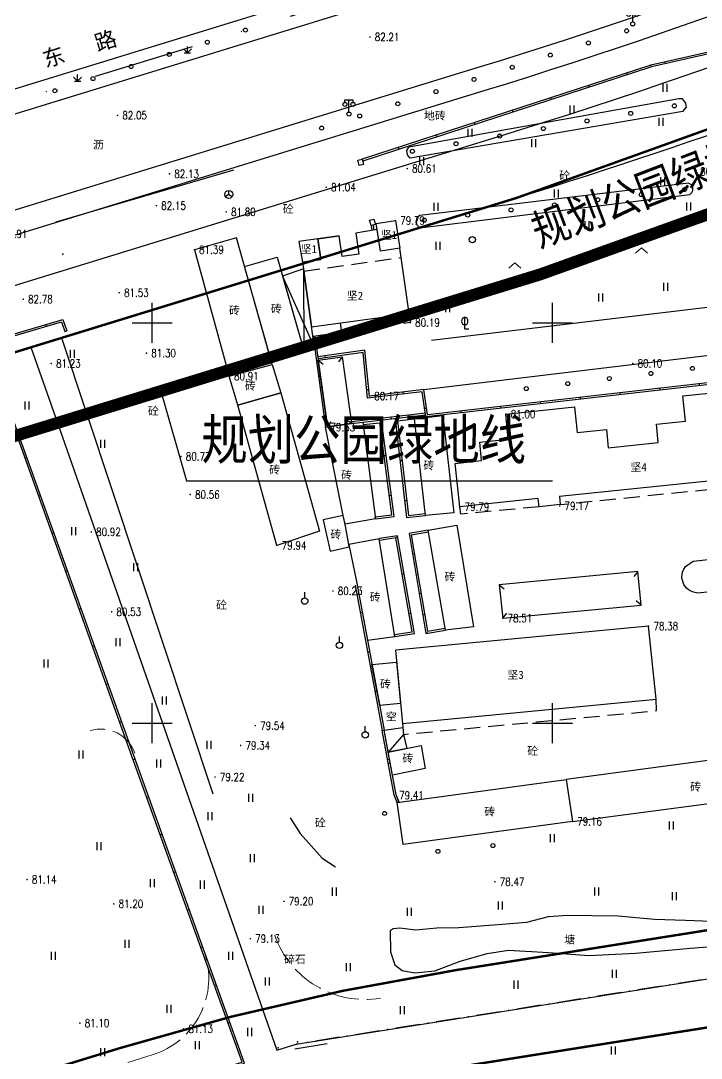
# Model space of a CAD drawing. Header units: millimetres. Extents: x 415847 to 420533, y 507593 to 509769.
# Drawn here: x 419433.6 to 419518.6, y 509058.1 to 509187.7 of the extents above; entities that cross this region are included whole.
import ezdxf
from ezdxf.enums import TextEntityAlignment as Align

# ---------------------------------------------------------------- set-up
doc = ezdxf.new("R2010")
doc.units = ezdxf.units.MM
for name, pattern in [('DASH', [0.35, 0.25, -0.1]), ('DASHDOT', [25.4, 12.7, -6.35, 0, -6.35]), ('X3', [5, 4, -1]), ('X5', [3, 2, -1]), ('X9', [10, 6, -2, 0, -2])]:
    doc.linetypes.add(name, pattern=pattern)
for name, color, linetype in [('0-0000规划道路', 4, 'Continuous'), ('0-000规划道路中心线', 2, 'Continuous'), ('DLDW', 11, 'Continuous'), ('DMTZ', 3, 'Continuous'), ('GCD', 1, 'Continuous'), ('GXYZ', 2, 'Continuous'), ('JMD', 6, 'Continuous'), ('JZD', 1, 'Continuous'), ('PP-COM', 7, 'Continuous'), ('RD-中线', 1, 'DASHDOT'), ('RD-侧石线', 5, 'Continuous'), ('RD-红线', 7, 'Continuous'), ('RD-绿线', 3, 'Continuous'), ('SXSS', 5, 'Continuous'), ('TK', 7, 'Continuous'), ('ZBTZ', 3, 'Continuous'), ('ZJ', 7, 'Continuous'), ('地块界限', 132, 'Continuous')]:
    doc.layers.add(name, color=color, linetype=linetype)
doc.styles.add('ht11k', font='simhei.ttf', dxfattribs={"height": 1})
doc.styles.add('ht13k', font='simhei.ttf', dxfattribs={"width": 0.85, "height": 2.4})
doc.styles.add('HZ', font='rs.shx', dxfattribs={"width": 0.8, "bigfont": 'hztxt.shx'})
doc.linetypes.add('10421', pattern='A,2,[150,AAA.SHX,S=1,R=0,X=0,Y=1],1e-11', length=2)
doc.linetypes.add('10422', pattern='A,2,[150,AAA.SHX,S=1,R=0,X=0,Y=1],2,[177,AAA.SHX,S=1,R=0,X=0,Y=0.8],1e-09', length=4)
doc.linetypes.add('1161', pattern='A,0,[149,AAA.SHX,S=0.15,R=0,X=0,Y=0],-1.6', length=1.6)

# ---------------------------------------------------------------- blocks, each defined once
blk = doc.blocks.new('gc211')
for p, q in [((0, 0), (-1.5, -1.32)), ((1.5, -1.32), (0, 0))]:
    blk.add_line(p, q)
blk = doc.blocks.new('gc121')
for p, q in [((-0.5, -1), (-0.5, 1)), ((0.5, -1), (0.5, 1))]:
    blk.add_line(p, q)
blk = doc.blocks.new('gc170')
at = {"linetype": 'Continuous'}
blk.add_circle((0, 0), 0.5, dxfattribs=at)
blk = doc.blocks.new('gc048')
for q in [(-0.87, -0.5), (0, 1), (0.87, -0.5)]:
    blk.add_line((0, 0), q)
blk.add_circle((0, 0), 1)
blk = doc.blocks.new('gc143')
for p, q in [((0, 0), (0, 3)), ((1, 0), (0, 0))]:
    blk.add_line(p, q)
for centre, start, end in [((0.225, 2), 102.68038, 257.31962), ((-0.225, 2), 282.68038, 77.31962)]:
    blk.add_arc(centre, 1.025, start, end)
blk = doc.blocks.new('NEW_BLOCK_50')
at = {"color": 0}
for points in [[(-1, 2.9), (-1, 3.5), (1, 3.5), (1, 2.9)], [(0, 0.5), (0, 3.5)]]:
    blk.add_lwpolyline(points, dxfattribs=at)
for centre in [(-1, 2.4), (1, 2.4), (0, 0)]:
    blk.add_circle(centre, 0.5, dxfattribs=at)
blk = doc.blocks.new('gc124')
for p, q in [((-1, 1), (0, 0)), ((-0.8, 0), (0.8, 0)), ((0, 0), (0, 1.6)), ((0, 0), (1, 1))]:
    blk.add_line(p, q)
blk = doc.blocks.new('gc122')
blk.add_circle((0, 0), 0.8)
blk = doc.blocks.new('gc125')
blk.add_line((0, 0.8), (0, 2.2))
blk.add_circle((0, 0), 0.8)
blk = doc.blocks.new('acfgw')
at = {"color": 4}
for p, q in [((0, -5), (0, 5)), ((-5, 0), (5, 0))]:
    blk.add_line(p, q, dxfattribs=at)
blk = doc.blocks.new('GC0000')
at = {"linetype": 'Continuous'}
blk.add_point((0, 0), dxfattribs=at)
blk = doc.blocks.new('GC200')
at = {"linetype": 'Continuous', "const_width": 0.2, "flags": 128}
blk.add_lwpolyline([(-0.1, 0, 1), (0.1, 0, 1)], format="xyb", close=True, dxfattribs=at)

msp = doc.modelspace()

# ---------------------------------------------------------------- linework, layer by layer
at = {"color": 0, "ltscale": 0.1}
for points in [[(419498.541, 509156.064, 0.05388), (419642.661, 509218.021), (419636.358, 509219.179), (419635.67, 509220.334), (419631.283, 509220.573), (419628.45, 509221.575, -0.0501787), (419495.601, 509165.622), (419434.836, 509146.935), (419438.141, 509137.489)], [(419753.583, 509175.875), (419748.787, 509182.569), (419702.35, 509197.503), (419702.709, 509198.672), (419677.073, 509207.506), (419673.216, 509209.035), (419664.369, 509212.495), (419658.501, 509214.79), (419656.948, 509215.397), (419642.661, 509218.021, -0.05388), (419498.541, 509156.064), (419438.141, 509137.489), (419465.554, 509059.139), (419467.988, 509059.888), (419589.514, 509079.17), (419731.871, 509101.758), (419728.938, 509122.43), (419747.296, 509127.638)]]:
    msp.add_lwpolyline(points, format="xyb", close=True, dxfattribs=at)
msp.add_lwpolyline([(419451.083, 509141.469), (419454.266, 509130.264), (419500.022, 509130.264)], dxfattribs=at)
at = {"layer": '0-0000规划道路', "linetype": 'X3', "lineweight": 13}
msp.add_line((419370.46, 509034.08), (419449.997, 509058.54), dxfattribs=at)
at = {"layer": '0-0000规划道路', "linetype": 'X3', "lineweight": 13, "flags": 128}
for points in [[(419465.299, 509073.496, 0.362647), (419478.506, 509065.607)], [(419449.997, 509058.54, 0.4254516), (419456.497, 509071.401)]]:
    msp.add_lwpolyline(points, format="xyb", dxfattribs=at)
at = {"layer": '0-0000规划道路', "linetype": 'X3', "lineweight": 13}
msp.add_arc((419443.561, 509094.748), 4.5, 19.28399, 107.09437, dxfattribs=at)
at = {"layer": '0-000规划道路中心线', "linetype": 'X9', "ltscale": 0.5}
msp.add_line((419790.672, 509111.089), (419467.988, 509059.888), dxfattribs=at)
at = {"layer": 'DLDW', "color": 252, "linetype": 'Continuous', "flags": 128}
for points in [[(419464.99, 509144.785), (419466.043, 509141.239), (419460.669, 509139.706), (419459.617, 509143.34)], [(419460.669, 509139.706), (419466.043, 509141.239), (419470.911, 509123.98), (419465.576, 509122.19)]]:
    msp.add_lwpolyline(points, close=True, dxfattribs=at)
at = {"layer": 'DLDW', "color": 252, "linetype": '10421', "elevation": 78.383, "flags": 128}
msp.add_lwpolyline([(419523.925, 509120.917), (419523.925, 509120.917), (419524.422, 509120.845), (419524.625, 509120.778), (419524.923, 509120.634), (419525.236, 509120.407), (419525.554, 509120.055), (419525.764, 509119.682), (419525.895, 509119.259), (419525.931, 509118.813), (419525.732, 509117.987), (419525.479, 509117.585), (419525.079, 509117.206), (419524.489, 509116.914), (419518.199, 509116.236), (419517.632, 509116.328), (419517.222, 509116.507), (419516.983, 509116.667), (419516.765, 509116.864), (419516.437, 509117.313), (419516.201, 509118.096), (419516.193, 509118.261), (419516.276, 509118.863), (419516.418, 509119.217), (419516.649, 509119.572), (419517.614, 509120.233)], close=True, dxfattribs=at)
at = {"layer": 'DMTZ', "linetype": '10422', "elevation": 81.079, "flags": 128}
msp.add_lwpolyline([(419478.719, 509149.519), (419473.635, 509148.787)], dxfattribs=at)
at = {"layer": 'JMD', "color": 252, "linetype": 'Continuous'}
for p, q in [((419514.056, 509182.593), (419514.111, 509182.35)), ((419509.258, 509181.205), (419509.335, 509180.967)), ((419504.504, 509179.655), (419504.581, 509179.418)), ((419499.75, 509178.106), (419499.827, 509177.869)), ((419494.996, 509176.557), (419495.074, 509176.319)), ((419490.242, 509175.008), (419490.32, 509174.77)), ((419485.488, 509173.459), (419485.566, 509173.221)), ((419480.734, 509171.909), (419480.812, 509171.672)), ((419476.217, 509170.437), (419476.341, 509170.057)), ((419468.894, 509156.74, 81.068), (419468.95, 509146.525, 80.268)), ((419466.291, 509155.808), (419470.284, 509146.866)), ((419466.291, 509155.808), (419470.284, 509146.866)), ((419436.764, 509149.563), (419436.693, 509149.803)), ((419439.076, 509148.912), (419439.311, 509148.997)), ((419470.085, 509148.276), (419470.333, 509148.31)), ((419470.088, 509148.276), (419470.286, 509148.304)), ((419470.284, 509146.866), (419470.482, 509146.893)), ((419471.578, 509145.878), (419471.613, 509145.63)), ((419473.734, 509145.751), (419473.252, 509145.113)), ((419473.734, 509145.751), (419473.252, 509145.113)), ((419473.734, 509145.751), (419473.252, 509145.113)), ((419476.531, 509146.566), (419476.565, 509146.318)), ((419470.747, 509145.336), (419471.337, 509144.847)), ((419470.747, 509145.336), (419471.337, 509144.847)), ((419470.747, 509145.336), (419471.337, 509144.847)), ((419470.775, 509143.323), (419471.022, 509143.358)), ((419470.972, 509141.913), (419471.17, 509141.941)), ((419518.358, 509142.38), (419518.386, 509142.131)), ((419477.058, 509141.631), (419476.81, 509141.606)), ((419477.058, 509141.631), (419476.859, 509141.611)), ((419481.323, 509141.354), (419481.353, 509141.105)), ((419503.454, 509140.682), (419503.483, 509140.434)), ((419508.422, 509141.248), (419508.451, 509141)), ((419513.39, 509141.814), (419513.418, 509141.565)), ((419484.267, 509139.308), (419484.02, 509139.272)), ((419493.519, 509139.55), (419493.547, 509139.302)), ((419498.487, 509140.116), (419498.515, 509139.868)), ((419471.464, 509138.371), (419471.711, 509138.406)), ((419479.862, 509137.984), (419479.833, 509138.233)), ((419488.551, 509138.985), (419488.579, 509138.736)), ((419471.66, 509136.961), (419471.908, 509136.995)), ((419471.66, 509136.961), (419471.858, 509136.989)), ((419471.908, 509136.995), (419472.341, 509137.626)), ((419474.895, 509137.407), (419474.257, 509137.89)), ((419474.895, 509137.407), (419474.257, 509137.89)), ((419474.895, 509137.407), (419474.257, 509137.889)), ((419434.316, 509133.146), (419434.08, 509133.062)), ((419479.23, 509133.386), (419478.982, 509133.353)), ((419479.23, 509133.386), (419479.032, 509133.36)), ((419480.953, 509132.775), (419481.201, 509132.804)), ((419436.006, 509128.44), (419435.771, 509128.356)), ((419479.881, 509128.428), (419479.633, 509128.396)), ((419479.881, 509128.428), (419479.683, 509128.402)), ((419481.53, 509127.809), (419481.778, 509127.838)), ((419477.894, 509125.497), (419477.868, 509125.695)), ((419484.164, 509125.934), (419484.141, 509126.133)), ((419437.696, 509123.735), (419437.461, 509123.65)), ((419480.512, 509123.386), (419480.551, 509123.139)), ((419480.512, 509123.384), (419480.546, 509123.187)), ((419482.51, 509121.118), (419482.757, 509121.16)), ((419439.387, 509119.029), (419439.152, 509118.945)), ((419481.467, 509118.594), (419481.22, 509118.551)), ((419481.467, 509118.594), (419481.269, 509118.56)), ((419482.948, 509118.502), (419483.145, 509118.535)), ((419510.672, 509118.922, 78.523), (419510.165, 509118.303, -3.639)), ((419510.672, 509118.922), (419510.165, 509118.303)), ((419510.672, 509118.922), (419510.165, 509118.303)), ((419475.349, 509117.22), (419475.349, 509117.22)), ((419493.363, 509117.272, 78.543), (419493.981, 509116.765, -3.639)), ((419493.363, 509117.272), (419493.982, 509116.765)), ((419493.363, 509117.272), (419493.982, 509116.765)), ((419483.335, 509116.187), (419483.582, 509116.228)), ((419511.106, 509114.741, 78.483), (419510.487, 509115.248, -3.639)), ((419511.106, 509114.741), (419510.487, 509115.248)), ((419511.106, 509114.741), (419510.487, 509115.248)), ((419441.077, 509114.324), (419440.842, 509114.239)), ((419475.987, 509113.811), (419476.233, 509113.857)), ((419482.326, 509113.669), (419482.079, 509113.626)), ((419482.326, 509113.669), (419482.129, 509113.634)), ((419483.773, 509113.571), (419483.97, 509113.604)), ((419493.797, 509113.091, 78.543), (419494.303, 509113.71, -3.639)), ((419493.797, 509113.091), (419494.304, 509113.71)), ((419493.797, 509113.091), (419494.304, 509113.71)), ((419480.304, 509110.802), (419480.273, 509110.999)), ((419484.16, 509111.255), (419484.406, 509111.297)), ((419484.175, 509111.168, 78.353), (419484.175, 509111.168, 78.353)), ((419484.175, 509111.168, 78.353), (419484.175, 509111.168, 78.353)), ((419485.668, 509111.423, 78.353), (419485.668, 509111.423, 78.353)), ((419476.908, 509108.896), (419477.153, 509108.942)), ((419477.828, 509103.982), (419478.073, 509104.028)), ((419478.742, 509099.066), (419478.988, 509099.112)), ((419478.742, 509099.066), (419478.988, 509099.112)), ((419478.742, 509099.066), (419478.742, 509099.066)), ((419481.404, 509098.578), (419479.495, 509096.374)), ((419481.404, 509098.578), (419479.495, 509096.374)), ((419479.413, 509095.447), (419479.659, 509095.492)), ((419479.508, 509094.935), (419479.753, 509094.98)), ((419479.508, 509094.935), (419479.753, 509094.98)), ((419480.591, 509090.067), (419480.824, 509090.157))]:
    msp.add_line(p, q, dxfattribs=at)
at = {"layer": 'JMD', "linetype": 'Continuous'}
for p, q in [((419442.768, 509109.618), (419442.532, 509109.534)), ((419444.458, 509104.913), (419444.223, 509104.828)), ((419446.148, 509100.207), (419445.913, 509100.122)), ((419447.839, 509095.502), (419447.604, 509095.417)), ((419449.535, 509090.798), (419449.3, 509090.713)), ((419451.231, 509086.094), (419450.995, 509086.009)), ((419452.926, 509081.39), (419452.691, 509081.306)), ((419454.622, 509076.687), (419454.387, 509076.602)), ((419456.317, 509071.983), (419456.082, 509071.898)), ((419458.013, 509067.279), (419457.778, 509067.194)), ((419459.709, 509062.576), (419459.473, 509062.491))]:
    msp.add_line(p, q, dxfattribs=at)
at = {"layer": 'JMD', "color": 252, "linetype": 'Continuous', "flags": 128}
for points in [[(419631.453, 509220.866), (419626.731, 509222.538), (419569.872, 509196.927), (419559.49, 509194.221), (419519.886, 509183.91), (419512.309, 509182.199), (419476.217, 509170.437)], [(419631.43, 509220.625), (419626.742, 509222.269), (419569.955, 509196.69), (419559.553, 509193.979), (419519.945, 509183.667), (419512.375, 509181.958), (419476.294, 509170.199)], [(419477.349, 509162.138), (419477.451, 509161.544)], [(419477.595, 509162.18), (419477.697, 509161.587)], [(419470.704, 509160.501), (419473.373, 509160.876)], [(419427.101, 509146.974), (419438.799, 509150.424), (419439.311, 509148.997)], [(419427.172, 509146.734), (419438.643, 509150.117), (419439.076, 509148.912)], [(419470.333, 509148.31), (419471.908, 509136.995)], [(419404.513, 509040.204), (419461.219, 509057.649), (419447.447, 509095.853), (419429.934, 509144.604), (419429.213, 509147.344)], [(419404.586, 509039.965), (419461.543, 509057.487), (419447.682, 509095.938), (419430.173, 509144.678), (419429.455, 509147.407)], [(419470.085, 509148.276), (419471.66, 509136.961)], [(419563.069, 509147.472), (419551.464, 509146.15), (419484.384, 509138.51), (419483.922, 509141.665), (419477.136, 509140.852), (419476.566, 509146.571), (419470.689, 509145.754)], [(419563.097, 509147.224), (419551.492, 509145.902), (419484.172, 509138.234), (419483.71, 509141.388), (419476.913, 509140.573), (419476.343, 509146.288), (419470.723, 509145.507)], [(419474.866, 509137.655), (419484.156, 509138.735)], [(419474.895, 509137.407), (419484.185, 509138.487)], [(419480.341, 509138.04), (419481.78, 509125.657), (419484.164, 509125.934)], [(419480.624, 509137.771), (419484.419, 509138.212)], [(419476.35, 509137.274), (419478.435, 509137.516)], [(419477.861, 509125.745), (419479.946, 509126.018), (419478.436, 509137.513)], [(419477.894, 509125.497), (419480.226, 509125.803), (419478.644, 509137.843)], [(419480.624, 509137.771), (419482, 509125.934), (419484.135, 509126.182)], [(419484.473, 509124.078), (419482.085, 509123.659), (419484.175, 509111.168), (419486.663, 509111.593)], [(419484.517, 509123.831), (419482.373, 509123.455), (419484.38, 509111.456), (419486.621, 509111.84)], [(419480.304, 509110.802), (419482.758, 509111.19), (419480.627, 509123.404), (419478.366, 509123.047)], [(419480.265, 509111.049), (419482.468, 509111.397), (419480.423, 509123.119), (419478.405, 509122.8)], [(419475.349, 509117.22), (419478.152, 509102.25), (419478.742, 509099.066)], [(419475.555, 509117.48), (419478.398, 509102.296), (419478.988, 509099.112)], [(419480.591, 509090.067), (419480.243, 509090.967), (419478.742, 509099.066)], [(419480.846, 509090.102), (419480.485, 509091.035), (419478.988, 509099.112)], [(419480.824, 509090.157), (419480.485, 509091.035), (419478.988, 509099.112)], [(419480.824, 509090.157), (419480.485, 509091.035), (419478.988, 509099.112)]]:
    msp.add_lwpolyline(points, dxfattribs=at)
for points in [[(419476.217, 509170.437), (419476.401, 509169.767), (419475.868, 509169.63), (419475.683, 509170.3)], [(419477.698, 509162.945), (419477.883, 509162.275), (419477.349, 509162.138), (419477.164, 509162.808)], [(419477.977, 509162.383), (419480.392, 509162.766), (419480.941, 509159.305), (419478.52, 509158.964)], [(419470.747, 509145.336), (419473.734, 509145.751), (419474.895, 509137.407), (419471.908, 509136.995)], [(419480.532, 509107.621), (419481.033, 509102.448), (419478.416, 509102.195), (419477.457, 509107.322)], [(419479.495, 509096.374), (419478.988, 509099.112), (419481.321, 509099.447), (419481.404, 509098.578), (419481.806, 509096.824)]]:
    msp.add_lwpolyline(points, close=True, dxfattribs=at)
for points, elevation in [([(419480.941, 509159.305), (419478.52, 509158.964), (419478.092, 509161.655), (419475.448, 509161.199), (419475.817, 509158.583), (419473.738, 509158.289), (419473.373, 509160.876), (419470.704, 509160.501), (419471.071, 509157.909), (419468.785, 509157.586), (419468.894, 509156.74), (419469.916, 509149.494), (419482.092, 509151.14)], 80.452), ([(419460.539, 509160.612), (419455.253, 509159.123), (419459.617, 509143.34), (419464.99, 509144.785)], 80.973), ([(419470.704, 509160.501), (419468.298, 509160.168), (419468.785, 509157.586), (419471.071, 509157.909)], 81.117), ([(419461.53, 509157.029), (419465.612, 509158.18), (419468.95, 509146.525), (419464.803, 509145.448)], 81.38), ([(419468.894, 509156.74), (419466.291, 509155.808), (419468.95, 509146.525), (419470.284, 509146.866)], 81.068), ([(419486.318, 509138.428), (419487.703, 509126.269), (419484.164, 509125.934), (419482.759, 509138.019)], 78.483), ([(419471.66, 509136.961), (419474.895, 509137.407), (419476.311, 509137.572), (419477.894, 509125.497), (419474.096, 509124.838), (419473.873, 509125.944)], 79.657), ([(419473.873, 509125.944), (419471.351, 509125.371), (419472.213, 509121.465), (419474.617, 509122.015), (419474.575, 509122.299), (419474.142, 509124.609)], 79.765), ([(419488.072, 509124.703), (419490.163, 509112.028), (419486.663, 509111.593), (419484.474, 509124.075)], 78.852), ([(419474.575, 509122.299), (419475.555, 509117.48), (419476.89, 509110.348), (419480.304, 509110.802), (419478.372, 509123.011)], 78.613), ([(419493.797, 509113.091), (419511.106, 509114.741), (419510.672, 509118.922), (419493.363, 509117.272)], 78.543), ([(419512.965, 509102.962), (419512.031, 509112.111), (419480.389, 509109.114), (419481.27, 509099.96)], 78.393), ([(419483.599, 509097.173), (419484.086, 509094.318), (419480.029, 509093.493), (419479.495, 509096.374)], 79.553), ([(419501.732, 509092.933), (419502.504, 509087.709), (419529.043, 509091.199), (419528.451, 509096.544)], 78.113), ([(419501.732, 509092.933), (419502.504, 509087.709), (419481.363, 509084.843), (419480.591, 509090.067)], 78.113)]:
    msp.add_lwpolyline(points, close=True, dxfattribs=dict(at, elevation=elevation))
at = {"layer": 'JMD', "color": 252, "linetype": 'X5', "flags": 128}
for points, elevation in [([(419468.945, 509156.453), (419481.101, 509158.172)], 80.452), ([(419473.464, 509149.974), (419473.635, 509148.787), (419470.088, 509148.276), (419469.923, 509149.495)], 81.079), ([(419500.887, 509128.307), (419500.989, 509127.298), (419520.423, 509129.273), (419520.32, 509130.284)], -2.983), ([(419498.342, 509127.024), (419498.342, 509127.024), (419488.55, 509126.077), (419488.438, 509127.007)], 79.723), ([(419481.273, 509099.96), (419481.404, 509098.578), (419513.027, 509101.544), (419512.965, 509102.962)], 78.393)]:
    msp.add_lwpolyline(points, dxfattribs=dict(at, elevation=elevation))
msp.add_lwpolyline([(419482.098, 509151.141), (419482.249, 509150.027), (419478.719, 509149.519), (419478.554, 509150.662)], dxfattribs=at)
at = {"layer": 'JMD', "color": 252, "linetype": 'Continuous', "elevation": 79.818, "flags": 128}
msp.add_lwpolyline([(419520.319, 509130.284), (419500.886, 509128.307), (419500.989, 509127.298), (419498.342, 509127.024), (419498.238, 509128.035), (419488.438, 509127.007), (419487.87, 509132.437), (419491.153, 509132.781), (419490.914, 509135.069), (419494.485, 509135.468), (419494.19, 509138.596), (419502.762, 509139.493), (419503.093, 509136.286), (419506.749, 509136.664), (419506.986, 509134.368), (419513.23, 509135.045), (419513.016, 509137.315), (419516.644, 509137.704), (419516.317, 509140.872), (419524.898, 509141.759)], dxfattribs=at)
at = {"layer": 'PP-COM', "color": 7, "ltscale": 100, "const_width": 0.3, "flags": 128}
for points in [[(419495.603, 509165.623, 0.0697647), (419676.706, 509250.366)], [(419703.873, 509245.252), (419755.757, 509172.839, -0.088448), (419776.925, 509128.485, -0.4472552), (419767.236, 509113.446), (419487.97, 509069.134)], [(419434.836, 509146.935), (419355.047, 509122.397, 0.4207808), (419341.946, 509096.975), (419359.832, 509043.132, 0.4076761), (419372.262, 509036.726), (419445.976, 509059.396)], [(419601.313, 508983.201), (419588.643, 509062.837, 0.4140939), (419577.2, 509071.142), (419489.851, 509057.282)], [(419487.97, 509069.134, 0.0352629), (419445.976, 509059.396)]]:
    msp.add_lwpolyline(points, format="xyb", dxfattribs=at)
msp.add_lwpolyline([(419495.603, 509165.623), (419434.836, 509146.935)], dxfattribs=at)
at = {"layer": 'RD-中线'}
msp.add_lwpolyline([(419077.291, 509068.364), (419486.783, 509194.297, 0.0810182), (419685.839, 509292.929)], format="xyb", dxfattribs=at)
at = {"layer": 'RD-侧石线'}
msp.add_lwpolyline([(419353.15, 509130.183), (419493.249, 509173.269, 0.0690373), (419670.611, 509255.948)], format="xyb", dxfattribs=at)
at = {"layer": 'RD-红线', "color": 3, "linetype": 'DASH', "ltscale": 10, "const_width": 1.5, "flags": 128}
msp.add_lwpolyline([(419362.913, 509114.354), (419498.541, 509156.064, 0.0691171), (419680.58, 509240.959, 0.0691171)], format="xyb", dxfattribs=at)
at = {"layer": 'RD-绿线'}
for points in [[(419348.607, 509153.372), (419486.342, 509195.731, 0.0810182), (419684.965, 509294.148)], [(419349.55, 509150.524), (419487.223, 509192.863, 0.0810182), (419686.712, 509291.709)], [(419353.167, 509139.604), (419490.604, 509181.871, 0.0659612), (419658.464, 509258.873)], [(419354.11, 509136.756), (419491.486, 509179.004, 0.0660257), (419660.216, 509256.431)]]:
    msp.add_lwpolyline(points, format="xyb", dxfattribs=at)
at = {"layer": 'SXSS', "color": 252, "linetype": '10421'}
for points, elevation in [([(419519.869, 509075.219), (419516.649, 509075.323), (419512.746, 509075.47), (419508.234, 509075.854), (419504.923, 509075.914), (419501.914, 509075.953), (419499.495, 509075.775), (419496.786, 509075.099), (419493.736, 509074.834), (419488.317, 509074.397), (419485.544, 509074.382), (419482.954, 509074.14), (419480.956, 509074.38)], 78.185), ([(419480.956, 509074.38), (419480.104, 509074.271), (419479.716, 509074.024), (419479.761, 509071.415), (419480.291, 509069.788), (419481.225, 509069.099), (419482.798, 509068.778), (419485.318, 509069.051), (419488.495, 509070.253), (419491.833, 509071.21), (419494.497, 509071.612), (419499.515, 509071.313), (419504.556, 509070.952), (419510.388, 509071.236), (419517.272, 509071.86), (419523.558, 509072.361)], 78.56)]:
    msp.add_lwpolyline(points, dxfattribs=dict(at, elevation=elevation))
at = {"layer": 'ZBTZ', "color": 252, "linetype": '1161', "flags": 128}
for points, elevation in [([(419516.326, 509176.413), (419516.752, 509176.932), (419516.665, 509177.452), (419516.275, 509177.971), (419515.8, 509177.992), (419482.078, 509171.927)], 80.363), ([(419516.326, 509176.413), (419482.214, 509170.568), (419481.884, 509170.964), (419481.826, 509171.519), (419482.078, 509171.927)], 80.363), ([(419460.166, 509169.046), (419437.953, 509162.573)], 82.81), ([(419484.877, 509147.847), (419519.715, 509151.976)], 80.281), ([(419483.922, 509141.665), (419526.905, 509146.834)], 80.49), ([(419467.223, 509088.148), (419468.461, 509086.194), (419471.246, 509083.116), (419472.882, 509082.032)], 79.457), ([(419467.799, 509059.296), (419471.846, 509059.944)], 79.457)]:
    msp.add_lwpolyline(points, dxfattribs=dict(at, elevation=elevation))
at = {"layer": 'ZBTZ', "color": 252, "linetype": '1161', "elevation": 80.212, "flags": 128}
msp.add_lwpolyline([(419516.995, 509167.458), (419483.419, 509163.405), (419483.046, 509163.107), (419482.933, 509162.621), (419483.051, 509162.237), (419483.455, 509161.863), (419517.183, 509166.016), (419517.433, 509166.284), (419517.574, 509166.544), (419517.564, 509166.954), (419517.394, 509167.229)], close=True, dxfattribs=at)
at = {"layer": '地块界限', "ltscale": 0.001}
msp.add_line((419438.639, 509148.104), (419457.555, 509091.149), dxfattribs=at)
at = {"layer": '地块界限'}
msp.add_lwpolyline([(419498.541, 509156.064, 0.0721776), (419688.016, 509245.836, 0.0691171)], format="xyb", dxfattribs=at)
msp.add_lwpolyline([(419441.792, 509138.612), (419498.541, 509156.064)], dxfattribs=at)

# ---------------------------------------------------------------- block references
at = {"layer": 'DLDW', "color": 252, "xscale": 0.5, "yscale": 0.5}
for p in [(419510.042, 509187.329, 83.394), (419474.582, 509176.082, 83.394)]:
    msp.add_blockref('NEW_BLOCK_50', p, dxfattribs=at)
at = {"layer": 'GCD', "color": 252, "linetype": 'Continuous'}
ref = msp.add_blockref('GC200', (419477.199, 509185.703, 82.21), dxfattribs=dict(at, xscale=0.5, yscale=0.5, zscale=0.5))
ref.add_attrib('height', '82.21', dxfattribs={"linetype": 'Continuous', "height": 1, "style": 'HZ', "width": 0.8}).set_placement((419477.799, 509185.703, 82.21), align=Align.MIDDLE_LEFT)
ref = msp.add_blockref('GC200', (419445.654, 509175.918, 82.05), dxfattribs=dict(at, xscale=0.5, yscale=0.5, zscale=0.5))
ref.add_attrib('height', '82.05', dxfattribs={"linetype": 'Continuous', "height": 1, "style": 'HZ', "width": 0.8}).set_placement((419446.254, 509175.918, 82.05), align=Align.MIDDLE_LEFT)
ref = msp.add_blockref('GC200', (419452.148, 509168.603, 82.133), dxfattribs=dict(at, xscale=0.5, yscale=0.5, zscale=0.5))
ref.add_attrib('height', '82.13', dxfattribs={"linetype": 'Continuous', "height": 1, "style": 'HZ', "width": 0.8}).set_placement((419452.748, 509168.603, 82.133), align=Align.MIDDLE_LEFT)
ref = msp.add_blockref('GC200', (419481.856, 509169.261, 80.607), dxfattribs=dict(at, xscale=0.5, yscale=0.5, zscale=0.5))
ref.add_attrib('height', '80.61', dxfattribs={"linetype": 'Continuous', "height": 1, "style": 'HZ', "width": 0.8}).set_placement((419482.456, 509169.261, 80.607), align=Align.MIDDLE_LEFT)
ref = msp.add_blockref('GC200', (419517.865, 509168.911, 80.218), dxfattribs=dict(at, xscale=0.5, yscale=0.5, zscale=0.5))
ref.add_attrib('height', '80.22', dxfattribs={"linetype": 'Continuous', "height": 1, "style": 'HZ', "width": 0.8}).set_placement((419518.465, 509168.911, 80.218), align=Align.MIDDLE_LEFT)
ref = msp.add_blockref('GC200', (419471.733, 509166.927, 81.039), dxfattribs=dict(at, xscale=0.5, yscale=0.5, zscale=0.5))
ref.add_attrib('height', '81.04', dxfattribs={"linetype": 'Continuous', "height": 1, "style": 'HZ', "width": 0.8}).set_placement((419472.333, 509166.927, 81.039), align=Align.MIDDLE_LEFT)
ref = msp.add_blockref('GC200', (419450.51, 509164.631, 82.149), dxfattribs=dict(at, xscale=0.5, yscale=0.5, zscale=0.5))
ref.add_attrib('height', '82.15', dxfattribs={"linetype": 'Continuous', "height": 1, "style": 'HZ', "width": 0.8}).set_placement((419451.11, 509164.631, 82.149), align=Align.MIDDLE_LEFT)
ref = msp.add_blockref('GC200', (419459.239, 509163.845, 81.798), dxfattribs=dict(at, xscale=0.5, yscale=0.5, zscale=0.5))
ref.add_attrib('height', '81.80', dxfattribs={"linetype": 'Continuous', "height": 1, "style": 'HZ', "width": 0.8}).set_placement((419459.839, 509163.845, 81.798), align=Align.MIDDLE_LEFT)
ref = msp.add_blockref('GC200', (419480.392, 509162.766, 79.792), dxfattribs=dict(at, xscale=0.5, yscale=0.5, zscale=0.5))
ref.add_attrib('height', '79.79', dxfattribs={"linetype": 'Continuous', "height": 1, "style": 'HZ', "width": 0.8}).set_placement((419480.992, 509162.766, 79.792), align=Align.MIDDLE_LEFT)
ref = msp.add_blockref('GC200', (419430.704, 509161.108, 81.906), dxfattribs=dict(at, xscale=0.5, yscale=0.5, zscale=0.5))
ref.add_attrib('height', '81.91', dxfattribs={"linetype": 'Continuous', "height": 1, "style": 'HZ', "width": 0.8}).set_placement((419431.304, 509161.108, 81.906), align=Align.MIDDLE_LEFT)
ref = msp.add_blockref('GC200', (419455.253, 509159.123, 81.391), dxfattribs=dict(at, xscale=0.5, yscale=0.5, zscale=0.5))
ref.add_attrib('height', '81.39', dxfattribs={"linetype": 'Continuous', "height": 1, "style": 'HZ', "width": 0.8}).set_placement((419455.853, 509159.123, 81.391), align=Align.MIDDLE_LEFT)
ref = msp.add_blockref('GC200', (419445.867, 509153.755, 81.53), dxfattribs=dict(at, xscale=0.5, yscale=0.5, zscale=0.5))
ref.add_attrib('height', '81.53', dxfattribs={"linetype": 'Continuous', "height": 1, "style": 'HZ', "width": 0.8}).set_placement((419446.467, 509153.755, 81.53), align=Align.MIDDLE_LEFT)
ref = msp.add_blockref('GC200', (419433.87, 509152.944, 82.78), dxfattribs=dict(at, xscale=0.5, yscale=0.5, zscale=0.5))
ref.add_attrib('height', '82.78', dxfattribs={"linetype": 'Continuous', "height": 1, "style": 'HZ', "width": 0.8}).set_placement((419434.47, 509152.944, 82.78), align=Align.MIDDLE_LEFT)
ref = msp.add_blockref('GC200', (419482.249, 509150.027, 80.189), dxfattribs=dict(at, xscale=0.5, yscale=0.5, zscale=0.5))
ref.add_attrib('height', '80.19', dxfattribs={"linetype": 'Continuous', "height": 1, "style": 'HZ', "width": 0.8}).set_placement((419482.849, 509150.027, 80.189), align=Align.MIDDLE_LEFT)
ref = msp.add_blockref('GC200', (419449.271, 509146.205, 81.298), dxfattribs=dict(at, xscale=0.5, yscale=0.5, zscale=0.5))
ref.add_attrib('height', '81.30', dxfattribs={"linetype": 'Continuous', "height": 1, "style": 'HZ', "width": 0.8}).set_placement((419449.871, 509146.205, 81.298), align=Align.MIDDLE_LEFT)
ref = msp.add_blockref('GC200', (419437.369, 509144.919, 81.23), dxfattribs=dict(at, xscale=0.5, yscale=0.5, zscale=0.5))
ref.add_attrib('height', '81.23', dxfattribs={"linetype": 'Continuous', "height": 1, "style": 'HZ', "width": 0.8}).set_placement((419437.969, 509144.919, 81.23), align=Align.MIDDLE_LEFT)
ref = msp.add_blockref('GC200', (419510.054, 509144.928, 80.104), dxfattribs=dict(at, xscale=0.5, yscale=0.5, zscale=0.5))
ref.add_attrib('height', '80.10', dxfattribs={"linetype": 'Continuous', "height": 1, "style": 'HZ', "width": 0.8}).set_placement((419510.654, 509144.928, 80.104), align=Align.MIDDLE_LEFT)
ref = msp.add_blockref('GC200', (419459.617, 509143.34, 80.905), dxfattribs=dict(at, xscale=0.5, yscale=0.5, zscale=0.5))
ref.add_attrib('height', '80.91', dxfattribs={"linetype": 'Continuous', "height": 1, "style": 'HZ', "width": 0.8}).set_placement((419460.217, 509143.34, 80.905), align=Align.MIDDLE_LEFT)
ref = msp.add_blockref('GC200', (419477.136, 509140.852, 80.173), dxfattribs=dict(at, xscale=0.5, yscale=0.5, zscale=0.5))
ref.add_attrib('height', '80.17', dxfattribs={"linetype": 'Continuous', "height": 1, "style": 'HZ', "width": 0.8}).set_placement((419477.736, 509140.852, 80.173), align=Align.MIDDLE_LEFT)
ref = msp.add_blockref('GC200', (419494.19, 509138.596, 81.001), dxfattribs=dict(at, xscale=0.5, yscale=0.5, zscale=0.5))
ref.add_attrib('height', '81.00', dxfattribs={"linetype": 'Continuous', "height": 1, "style": 'HZ', "width": 0.8}).set_placement((419494.79, 509138.596, 81.001), align=Align.MIDDLE_LEFT)
ref = msp.add_blockref('GC200', (419471.66, 509136.961, 79.627), dxfattribs=dict(at, xscale=0.5, yscale=0.5, zscale=0.5))
ref.add_attrib('height', '79.63', dxfattribs={"linetype": 'Continuous', "height": 1, "style": 'HZ', "width": 0.8}).set_placement((419472.26, 509136.961, 79.627), align=Align.MIDDLE_LEFT)
ref = msp.add_blockref('GC200', (419453.586, 509133.3, 80.767), dxfattribs=dict(at, xscale=0.5, yscale=0.5, zscale=0.5))
ref.add_attrib('height', '80.77', dxfattribs={"linetype": 'Continuous', "height": 1, "style": 'HZ', "width": 0.8}).set_placement((419454.186, 509133.3, 80.767), align=Align.MIDDLE_LEFT)
ref = msp.add_blockref('GC200', (419454.741, 509128.537, 80.557), dxfattribs=dict(at, xscale=0.5, yscale=0.5, zscale=0.5))
ref.add_attrib('height', '80.56', dxfattribs={"linetype": 'Continuous', "height": 1, "style": 'HZ', "width": 0.8}).set_placement((419455.341, 509128.537, 80.557), align=Align.MIDDLE_LEFT)
ref = msp.add_blockref('GC200', (419500.911, 509127.116, 79.173), dxfattribs=dict(at, xscale=0.5, yscale=0.5, zscale=0.5))
ref.add_attrib('height', '79.17', dxfattribs={"linetype": 'Continuous', "height": 1, "style": 'HZ', "width": 0.8}).set_placement((419501.511, 509127.116, 79.173), align=Align.MIDDLE_LEFT)
ref = msp.add_blockref('GC200', (419488.438, 509127.007, 79.788), dxfattribs=dict(at, xscale=0.5, yscale=0.5, zscale=0.5))
ref.add_attrib('height', '79.79', dxfattribs={"linetype": 'Continuous', "height": 1, "style": 'HZ', "width": 0.8}).set_placement((419489.038, 509127.007, 79.788), align=Align.MIDDLE_LEFT)
ref = msp.add_blockref('GC200', (419442.382, 509123.873, 80.92), dxfattribs=dict(at, xscale=0.5, yscale=0.5, zscale=0.5))
ref.add_attrib('height', '80.92', dxfattribs={"linetype": 'Continuous', "height": 1, "style": 'HZ', "width": 0.8}).set_placement((419442.982, 509123.873, 80.92), align=Align.MIDDLE_LEFT)
ref = msp.add_blockref('GC200', (419465.576, 509122.19, 79.938), dxfattribs=dict(at, xscale=0.5, yscale=0.5, zscale=0.5))
ref.add_attrib('height', '79.94', dxfattribs={"linetype": 'Continuous', "height": 1, "style": 'HZ', "width": 0.8}).set_placement((419466.176, 509122.19, 79.938), align=Align.MIDDLE_LEFT)
ref = msp.add_blockref('GC200', (419472.58, 509116.498, 80.233), dxfattribs=dict(at, xscale=0.5, yscale=0.5, zscale=0.5))
ref.add_attrib('height', '80.23', dxfattribs={"linetype": 'Continuous', "height": 1, "style": 'HZ', "width": 0.8}).set_placement((419473.18, 509116.498, 80.233), align=Align.MIDDLE_LEFT)
ref = msp.add_blockref('GC200', (419444.918, 509113.898, 80.53), dxfattribs=dict(at, xscale=0.5, yscale=0.5, zscale=0.5))
ref.add_attrib('height', '80.53', dxfattribs={"linetype": 'Continuous', "height": 1, "style": 'HZ', "width": 0.8}).set_placement((419445.518, 509113.898, 80.53), align=Align.MIDDLE_LEFT)
ref = msp.add_blockref('GC200', (419493.797, 509113.091, 78.513), dxfattribs=dict(at, xscale=0.5, yscale=0.5, zscale=0.5))
ref.add_attrib('height', '78.51', dxfattribs={"linetype": 'Continuous', "height": 1, "style": 'HZ', "width": 0.8}).set_placement((419494.397, 509113.091, 78.513), align=Align.MIDDLE_LEFT)
ref = msp.add_blockref('GC200', (419512.031, 509112.111, 78.383), dxfattribs=dict(at, xscale=0.5, yscale=0.5, zscale=0.5))
ref.add_attrib('height', '78.38', dxfattribs={"linetype": 'Continuous', "height": 1, "style": 'HZ', "width": 0.8}).set_placement((419512.631, 509112.111, 78.383), align=Align.MIDDLE_LEFT)
ref = msp.add_blockref('GC200', (419462.875, 509099.664, 79.539), dxfattribs=dict(at, xscale=0.5, yscale=0.5, zscale=0.5))
ref.add_attrib('height', '79.54', dxfattribs={"linetype": 'Continuous', "height": 1, "style": 'HZ', "width": 0.8}).set_placement((419463.475, 509099.664, 79.539), align=Align.MIDDLE_LEFT)
ref = msp.add_blockref('GC200', (419461.039, 509097.199, 79.34), dxfattribs=dict(at, xscale=0.5, yscale=0.5, zscale=0.5))
ref.add_attrib('height', '79.34', dxfattribs={"linetype": 'Continuous', "height": 1, "style": 'HZ', "width": 0.8}).set_placement((419461.639, 509097.199, 79.34), align=Align.MIDDLE_LEFT)
ref = msp.add_blockref('GC200', (419457.837, 509093.251, 79.22), dxfattribs=dict(at, xscale=0.5, yscale=0.5, zscale=0.5))
ref.add_attrib('height', '79.22', dxfattribs={"linetype": 'Continuous', "height": 1, "style": 'HZ', "width": 0.8}).set_placement((419458.437, 509093.251, 79.22), align=Align.MIDDLE_LEFT)
ref = msp.add_blockref('GC200', (419480.243, 509090.967, 79.412), dxfattribs=dict(at, xscale=0.5, yscale=0.5, zscale=0.5))
ref.add_attrib('height', '79.41', dxfattribs={"linetype": 'Continuous', "height": 1, "style": 'HZ', "width": 0.8}).set_placement((419480.843, 509090.967, 79.412), align=Align.MIDDLE_LEFT)
ref = msp.add_blockref('GC200', (419502.504, 509087.709, 79.157), dxfattribs=dict(at, xscale=0.5, yscale=0.5, zscale=0.5))
ref.add_attrib('height', '79.16', dxfattribs={"linetype": 'Continuous', "height": 1, "style": 'HZ', "width": 0.8}).set_placement((419503.104, 509087.709, 79.157), align=Align.MIDDLE_LEFT)
ref = msp.add_blockref('GC200', (419434.35, 509080.442, 81.14), dxfattribs=dict(at, xscale=0.5, yscale=0.5, zscale=0.5))
ref.add_attrib('height', '81.14', dxfattribs={"linetype": 'Continuous', "height": 1, "style": 'HZ', "width": 0.8}).set_placement((419434.95, 509080.442, 81.14), align=Align.MIDDLE_LEFT)
ref = msp.add_blockref('GC200', (419492.822, 509080.17, 78.47), dxfattribs=dict(at, xscale=0.5, yscale=0.5, zscale=0.5))
ref.add_attrib('height', '78.47', dxfattribs={"linetype": 'Continuous', "height": 1, "style": 'HZ', "width": 0.8}).set_placement((419493.422, 509080.17, 78.47), align=Align.MIDDLE_LEFT)
ref = msp.add_blockref('GC200', (419445.185, 509077.402, 81.2), dxfattribs=dict(at, xscale=0.5, yscale=0.5, zscale=0.5))
ref.add_attrib('height', '81.20', dxfattribs={"linetype": 'Continuous', "height": 1, "style": 'HZ', "width": 0.8}).set_placement((419445.785, 509077.402, 81.2), align=Align.MIDDLE_LEFT)
ref = msp.add_blockref('GC200', (419466.45, 509077.726, 79.2), dxfattribs=dict(at, xscale=0.5, yscale=0.5, zscale=0.5))
ref.add_attrib('height', '79.20', dxfattribs={"linetype": 'Continuous', "height": 1, "style": 'HZ', "width": 0.8}).set_placement((419467.05, 509077.726, 79.2), align=Align.MIDDLE_LEFT)
ref = msp.add_blockref('GC200', (419462.248, 509073.065, 79.13), dxfattribs=dict(at, xscale=0.5, yscale=0.5, zscale=0.5))
ref.add_attrib('height', '79.13', dxfattribs={"linetype": 'Continuous', "height": 1, "style": 'HZ', "width": 0.8}).set_placement((419462.848, 509073.065, 79.13), align=Align.MIDDLE_LEFT)
ref = msp.add_blockref('GC200', (419440.948, 509062.507, 81.1), dxfattribs=dict(at, xscale=0.5, yscale=0.5, zscale=0.5))
ref.add_attrib('height', '81.10', dxfattribs={"linetype": 'Continuous', "height": 1, "style": 'HZ', "width": 0.8}).set_placement((419441.548, 509062.507, 81.1), align=Align.MIDDLE_LEFT)
ref = msp.add_blockref('GC200', (419453.906, 509061.79, 81.13), dxfattribs=dict(at, xscale=0.5, yscale=0.5, zscale=0.5))
ref.add_attrib('height', '81.13', dxfattribs={"linetype": 'Continuous', "height": 1, "style": 'HZ', "width": 0.8}).set_placement((419454.506, 509061.79, 81.13), align=Align.MIDDLE_LEFT)
at = {"layer": 'GXYZ', "color": 252, "linetype": 'Continuous', "xscale": 0.5, "yscale": 0.5, "zscale": 0.5}
msp.add_blockref('gc048', (419459.562, 509166.032, 81.771), dxfattribs=at)
at = {"layer": 'JZD', "linetype": 'Continuous'}
for p in [(419512.309, 509182.199), (419476.217, 509170.437), (419438.822, 509158.552), (419468.158, 509060.181), (419465.724, 509059.432)]:
    msp.add_blockref('GC0000', p, dxfattribs=at)
at = {"layer": 'TK', "color": 252, "linetype": 'Continuous', "xscale": 0.5, "yscale": 0.5}
for p in [(419450, 509150), (419500, 509150), (419450, 509100), (419500, 509100)]:
    msp.add_blockref('acfgw', p, dxfattribs=at)
at = {"layer": 'ZBTZ', "color": 252, "linetype": 'Continuous'}
for p, xscale, yscale, rotation in [((419461.642, 509186.565), 0.5, 0.5, 17.58051161836087), ((419509.269, 509186.472), 0.4999999999999997, 0.4999999999999997, 17.68830474693192), ((419456.878, 509185.05), 0.5, 0.5, 17.6528005828572), ((419504.505, 509184.953), 0.4999999999999997, 0.4999999999999997, 17.68830474693192), ((419452.113, 509183.533), 0.5, 0.5, 17.6528005828572), ((419499.742, 509183.434), 0.4999999999999997, 0.4999999999999997, 17.68830474693192), ((419447.348, 509182.017), 0.5, 0.5, 17.6528005828572), ((419494.978, 509181.915), 0.4999999999999997, 0.4999999999999997, 17.68830474693192), ((419442.584, 509180.501), 0.5, 0.5, 17.6528005828572), ((419490.214, 509180.396), 0.4999999999999997, 0.4999999999999997, 17.68830474693192), ((419437.819, 509178.985), 0.5, 0.5, 17.6528005828572), ((419485.451, 509178.876), 0.4999999999999997, 0.4999999999999997, 17.68830474693192), ((419480.687, 509177.357), 0.4999999999999997, 0.4999999999999997, 17.68830474693192), ((419475.923, 509175.838), 0.4999999999999997, 0.4999999999999997, 17.68830474693192), ((419471.16, 509174.319), 0.4999999999999997, 0.4999999999999997, 17.68830474693192)]:
    msp.add_blockref('gc170', p, dxfattribs=dict(at, xscale=xscale, yscale=yscale, rotation=rotation))
at = {"layer": 'ZBTZ', "color": 252, "linetype": 'Continuous', "xscale": 0.5, "yscale": 0.5, "zscale": 0.5}
for name, p in [('gc124', (419454.38, 509183.732)), ('gc124', (419440.671, 509180.205)), ('gc121', (419514.108, 509179.339)), ('gc121', (419502.461, 509176.638)), ('gc121', (419513.593, 509175.094)), ('gc121', (419489.72, 509173.744)), ('gc121', (419497.686, 509172.428)), ('gc121', (419483.671, 509170.207)), ('gc121', (419513.787, 509167.691)), ('gc121', (419500.531, 509166.147)), ('gc121', (419485.473, 509164.475)), ('gc121', (419517.053, 509164.532)), ('gc121', (419504.356, 509162.215)), ('gc121', (419485.714, 509159.597)), ('gc122', (419489.999, 509160.387)), ('gc211', (419511.146, 509159.355)), ('gc211', (419495.32, 509157.497)), ('gc121', (419514.197, 509154.484)), ('gc121', (419506.069, 509153.152)), ('gc121', (419486.923, 509151.843)), ('gc143', (419489.05, 509149.204, 80.398)), ('gc125', (419469.05, 509115.236)), ('gc125', (419473.387, 509109.705)), ('gc125', (419476.616, 509098.514)), ('gc121', (419514.874, 509087.18)), ('gc121', (419500.011, 509085.629))]:
    msp.add_blockref(name, p, dxfattribs=at)
for p, rotation in [((419515.246, 509177.104), 189.8483621573468), ((419509.789, 509176.157), 189.8483621573468), ((419498.875, 509174.262), 189.8483621573468), ((419504.332, 509175.21), 189.8483621573468), ((419493.418, 509173.315), 189.8483621573468), ((419482.504, 509171.42), 189.8483621573468), ((419487.961, 509172.368), 189.8483621573468), ((419516.522, 509166.644), 6.705933566759243), ((419505.679, 509165.369), 6.705933566759243), ((419511.1, 509166.007), 6.705933566759243), ((419494.836, 509164.094), 6.705933566759243), ((419500.257, 509164.732), 6.705933566759243), ((419483.993, 509162.82), 6.705933566759243), ((419489.415, 509163.457), 6.705933566759243), ((419517.507, 509144.294), 6.919586773617637), ((419507.12, 509143.033), 6.919586773617637), ((419512.314, 509143.663), 6.919586773617637), ((419496.733, 509141.773), 6.919586773617637), ((419501.927, 509142.403), 6.919586773617637), ((419479.021, 509088.698), 182.4880816469632), ((419492.569, 509084.68), 182.4880816469632), ((419485.705, 509083.965), 182.4880816469632)]:
    msp.add_blockref('gc170', p, dxfattribs=dict(at, rotation=rotation))
at = {"layer": 'ZBTZ', "color": 252, "linetype": 'Continuous', "xscale": 0.5, "yscale": 0.5}
for p in [(419440.042, 509146.141), (419434.367, 509139.673), (419443.829, 509134.872), (419440.195, 509123.977), (419447.938, 509119.45), (419445.751, 509110.083), (419436.729, 509107.44), (419451.515, 509102.814), (419457.094, 509097.27), (419441.107, 509096.085), (419450.835, 509094.934), (419462.317, 509090.657), (419457.217, 509088.347), (419443.369, 509084.634), (419462.521, 509083.115), (419450.038, 509079.981), (419456.261, 509079.806), (419472.788, 509078.931), (419505.567, 509078.967), (419515.281, 509078.378), (419463.616, 509076.65), (419493.497, 509077.202), (419482.15, 509076.417), (419446.838, 509072.43), (419437.639, 509070.923), (419459.809, 509070.9), (419474.514, 509069.493), (419464.395, 509067.701), (419507.749, 509068.671), (419495.496, 509067.313), (419452.116, 509064.293), (419481.251, 509064.107), (419462.173, 509061.4), (419455.639, 509059.752), (419443.822, 509058.869), (419507.65, 509059.097)]:
    msp.add_blockref('gc121', p, dxfattribs=at)

# ---------------------------------------------------------------- texts
at = {"layer": 'TK', "color": 0, "linetype": 'Continuous', "style": 'ht13k', "width": 0.85}
msp.add_text('规划公园绿地', height=4, rotation=20.98535, dxfattribs=at).set_placement((419511.347, 509164.34, 82.795), align=Align.CENTER)
msp.add_text('规划公园绿地线', height=5, dxfattribs=at).set_placement((419476.425, 509132.924, 162.575), align=Align.CENTER)
at = {"layer": 'ZJ', "color": 252, "linetype": '1161', "style": 'ht11k'}
msp.add_text('人   民   东   路', height=2, rotation=17.37118, dxfattribs=at).set_placement((419434.398, 509182.244, -7.276), align=Align.MIDDLE)
at = {"layer": 'ZJ', "color": 252, "linetype": 'Continuous', "style": 'ht11k'}
for s, p in [('地砖', (419485.317, 509175.907)), ('沥', (419443.255, 509172.259)), ('坚1', (419479.584, 509161.01)), ('坚1', (419469.573, 509159.244)), ('坚2', (419475.329, 509153.418)), ('砖', (419460.254, 509151.573)), ('砖', (419465.489, 509151.783)), ('空', (419479.862, 509100.857)), ('砼', (419497.553, 509096.574)), ('塘', (419502.168, 509072.99))]:
    msp.add_text(s, height=1, dxfattribs=at).set_placement(p, align=Align.MIDDLE)
for s, p in [('砼', (419502.226, 509168.396)), ('砼', (419467.668, 509164.225)), ('砖', (419462.933, 509142.124)), ('砼', (419450.82, 509138.974)), ('砖', (419485.237, 509132.171)), ('砖', (419465.96, 509131.635)), ('砖', (419474.971, 509130.988, -3.769)), ('坚4', (419511.8, 509131.955, -85.92)), ('砖', (419473.619, 509123.563, -3.769)), ('砖', (419487.876, 509118.264, -3.639)), ('砖', (419478.534, 509115.73, -3.639)), ('砼', (419459.343, 509114.739)), ('坚3', (419496.427, 509106.023, -3.639)), ('砖', (419479.816, 509104.87, -3.639)), ('砖', (419482.62, 509095.592, -3.639)), ('砖', (419518.574, 509092.029, 78.553)), ('砖', (419492.855, 509088.921, 78.553))]:
    msp.add_text(s, height=1, dxfattribs=at).set_placement(p, align=Align.MIDDLE_RIGHT)
at = {"layer": 'ZJ', "linetype": 'Continuous', "style": 'ht11k'}
for s, p in [('砼', (419471.675, 509087.548)), ('碎石', (419469.188, 509070.472))]:
    msp.add_text(s, height=1, dxfattribs=at).set_placement(p, align=Align.MIDDLE_RIGHT)

doc.saveas('drawing.dxf')
